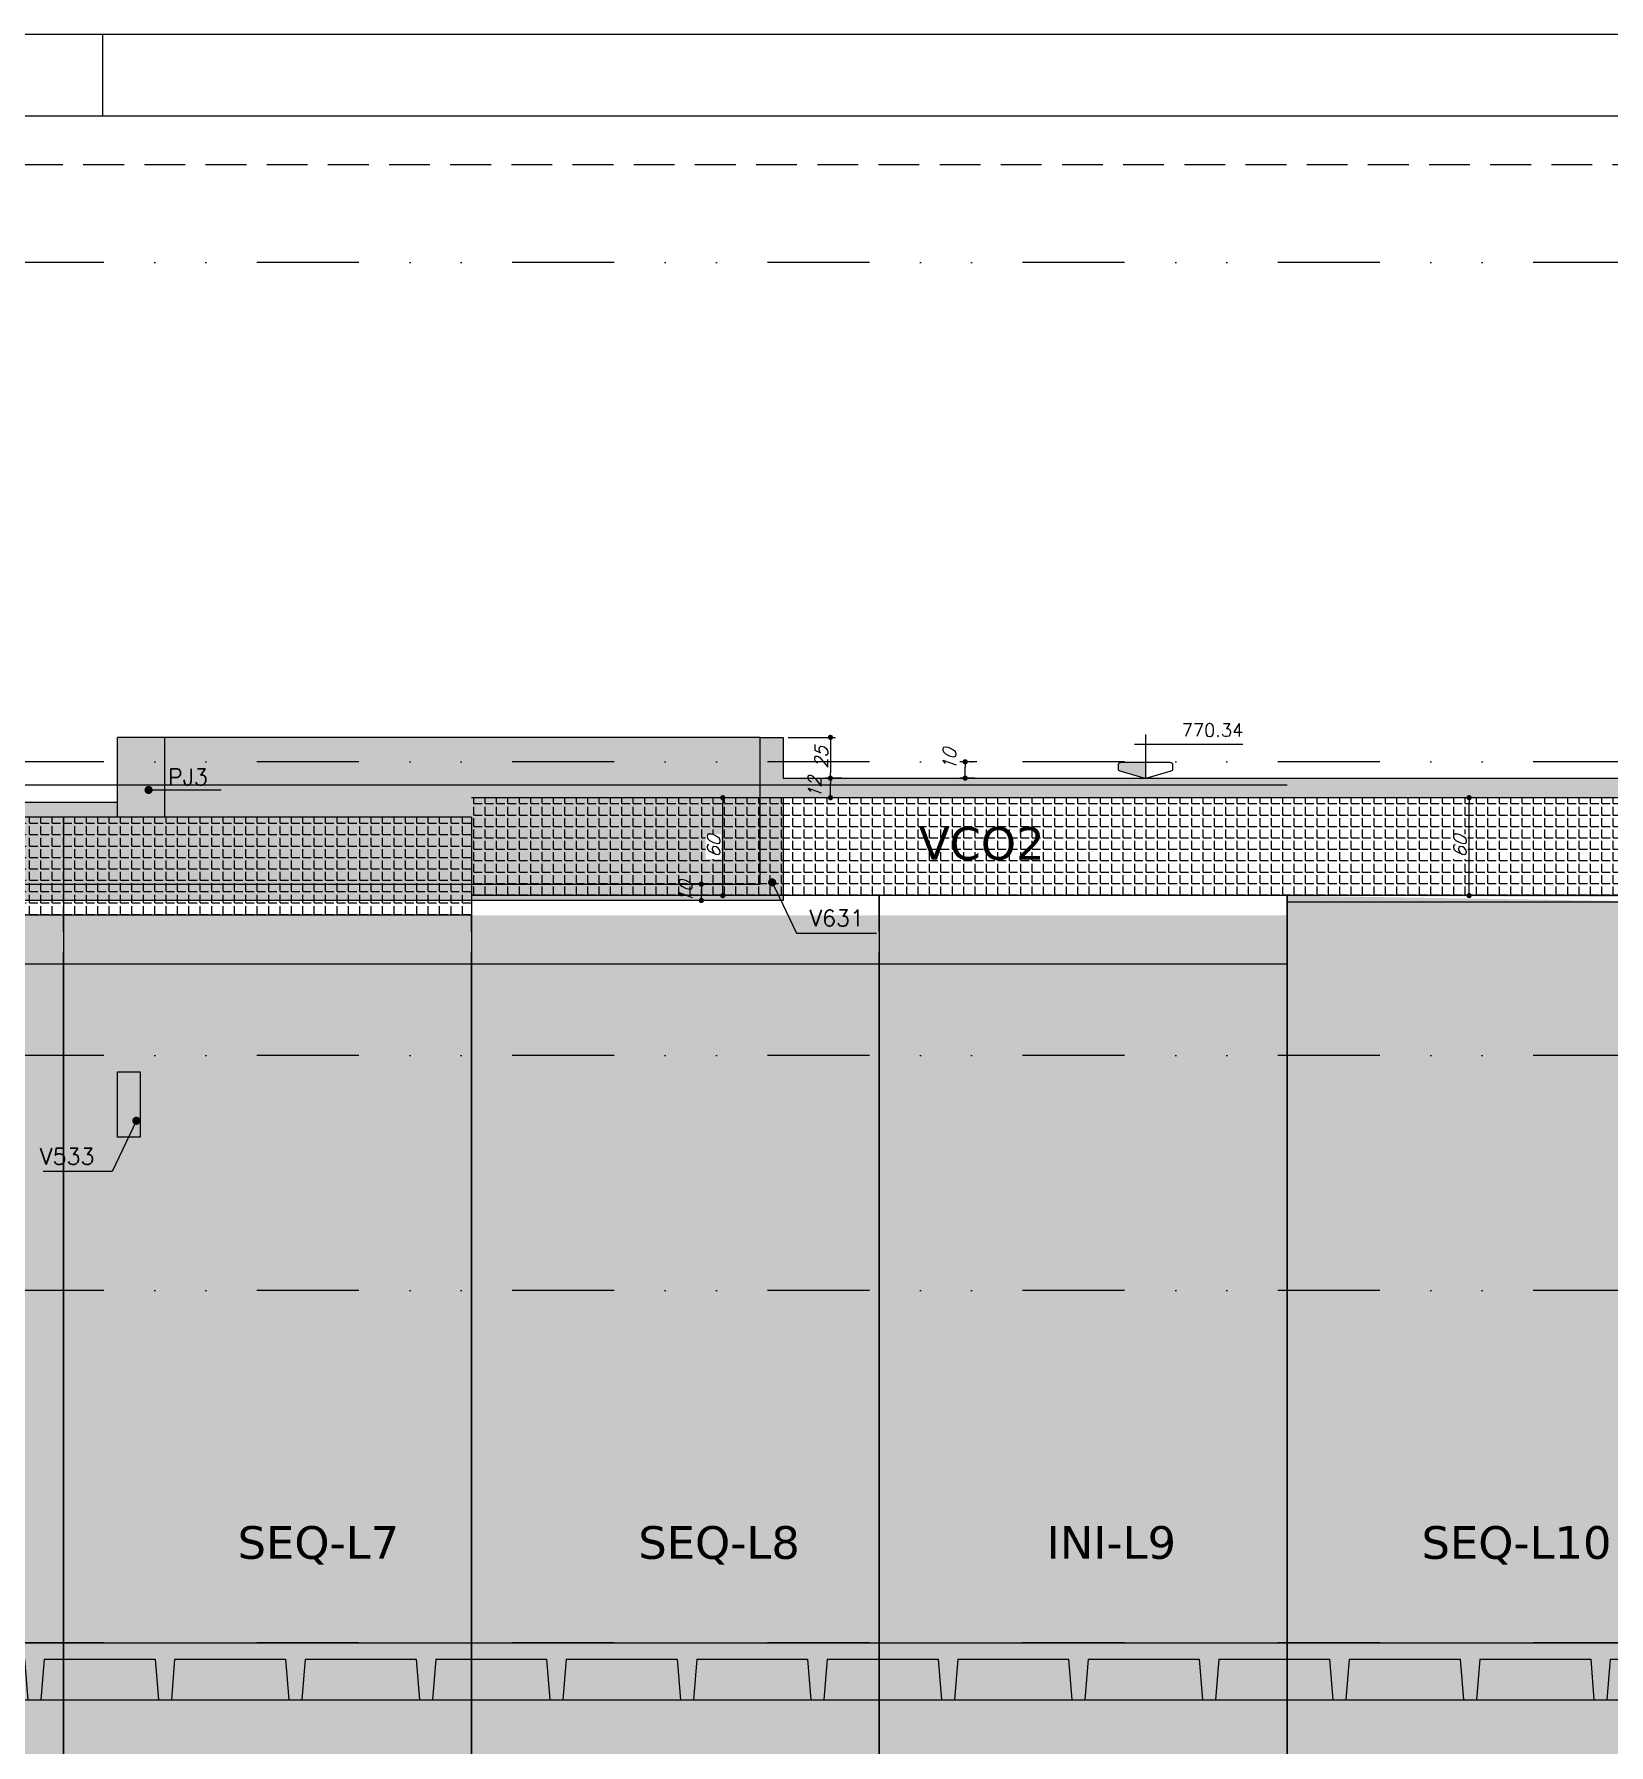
# Model space of a CAD drawing. Header units: millimetres. Extents: x 0 to 8720, y 0 to 4500.
# Drawn here: x 2203 to 3168, y 3451 to 4500 of the extents above; entities that cross this region are included whole.
import ezdxf
from ezdxf import colors
from ezdxf.entities.mleader import LeaderData, LeaderLine
from ezdxf.enums import TextEntityAlignment as Align
from ezdxf.math import Vec2, Vec3

# ---------------------------------------------------------------- set-up
doc = ezdxf.new("R2010")
doc.units = ezdxf.units.MM
doc.header["$LTSCALE"] = 50
doc.linetypes.add('DASHED', pattern=[0.75, 0.5, -0.25])
doc.linetypes.add('DIVIDE2', pattern=[0.625, 0.25, -0.125, 0, -0.125, 0, -0.125])
doc.layers.add('A-WALL-IDEN', color=4, linetype='Continuous', lineweight=9)
for name, color, linetype in [('F-AUX', 2, 'Continuous'), ('F-AUX-RED', 1, 'Continuous'), ('F-CORTE', 4, 'Continuous'), ('F-COTAS', 106, 'Continuous'), ('F-CPC', 1, 'DASHED'), ('F-EIXOS-DET', 1, 'Continuous'), ('F-FUNDAÇÃO-VISTA', 253, 'Continuous'), ('F-MARGEM', 1, 'Continuous'), ('F-MURETA OBRA', 4, 'Continuous'), ('F-NÍVEL-VISTA', 2, 'Continuous'), ('F-PERFIL VISTA', 252, 'Continuous'), ('F-SOLIDO-CORTE', 71, 'Continuous'), ('F-TEXTO', 6, 'Continuous'), ('F-TEXTO-YELLOW', 2, 'Continuous'), ('F-VISTA', 2, 'Continuous'), ('F-VISTA SÓLIDO', 254, 'Continuous'), ('F-VISTA SÓLIDO 3', 252, 'Continuous')]:
    doc.layers.add(name, color=color, linetype=linetype)
doc.styles.add('CP-TEXT-INCL', font='simplex.shx', dxfattribs={"oblique": 20})
doc.styles.add('MCP', font='simplex.shx')
doc.styles.get("Standard").update_dxf_attribs({"font": 'txt.shx'})
doc.styles.add('Verdana_3', font='verdana.ttf', dxfattribs={"height": 20})
doc.dimstyles.new('CP-COTAS-50', dxfattribs={"dimscale": 0.64, "dimtxt": 12.5, "dimasz": 5, "dimexe": 5, "dimexo": 5, "dimgap": 2.5, "dimtad": 1, "dimdec": 1, "dimdsep": 46, "dimtxsty": 'CP-TEXT-INCL', "dimblk1": 'DOT', "dimblk2": 'DOT', "dimsah": 1, "dimcen": 9, "dimclrd": 256, "dimclre": 256, "dimclrt": 256, "dimadec": 0, "dimazin": 0, "dimtfac": 1, "dimtdec": 1, "dimtmove": 2, "dimatfit": 3, "dimldrblk": 'DOT', "dimfxl": 5, "dimtolj": 1, "dimarcsym": 0})
pattern_1 = [(0, (0, 12), (0, 6.985), [5.08, -1.905]), (90, (0, 12), (-6.985, 4e-16), [5.08, -1.905])]
pattern_2 = [(0, (0, 0), (0, 6.985), [5.08, -1.905]), (90, (0, 0), (-6.985, 4e-16), [5.08, -1.905])]

# ---------------------------------------------------------------- blocks, each defined once
blk = doc.blocks.new('A$Cba39174f')
at = {"layer": 'F-CORTE'}
for points in [[(11039.1, -4045.2), (11119.1, -4045.2)], [(11039.1, -4055.2), (11041.1, -4080.2), (11049.1, -4080.2)], [(11051.1, -4055.2), (11049.1, -4080.2), (11049.1, -4080.2)], [(11051.1, -4055.2), (11119.1, -4055.2)]]:
    blk.add_lwpolyline(points, dxfattribs=at)
blk = doc.blocks.new('_DOT')
at = {"color": 0, "linetype": 'ByBlock'}
blk.add_line((-0.5, 0), (-1, 0), dxfattribs=at)
at = {"color": 0, "linetype": 'ByBlock', "const_width": 0.5}
blk.add_lwpolyline([(-0.25, 0, 1), (0.25, 0, 1)], format="xyb", close=True, dxfattribs=at)
blk = doc.blocks.new('A0-3L_900')
at = {"layer": 'F-MARGEM', "color": 2}
blk.add_line((44.9, 90), (44.9, 89), dxfattribs=at)
blk.add_lwpolyline([(0, 0), (0, 90), (174.4, 90), (174.4, 0)], close=True, dxfattribs=at)
at = {"layer": 'F-MARGEM', "color": 7}
blk.add_lwpolyline([(2.5, 89), (173.4, 89), (173.4, 1), (2.5, 1)], close=True, dxfattribs=at)
blk = doc.blocks.new('*D48')
at = {"layer": 'F-COTAS', "lineweight": -2, "transparency": 16777216}
for p, q in [((2665.5, 4069), (2694.5, 4069)), ((2691.3, 4065.8), (2691.3, 4047.2)), ((2676.2, 4044), (2694.5, 4044))]:
    blk.add_line(p, q, dxfattribs=at)
at = {"layer": 'F-COTAS', "lineweight": -2, "transparency": 16777216, "xscale": 3.2, "yscale": 3.2, "zscale": 3.2}
for p, rotation in [((2691.3, 4069), 90), ((2691.3, 4044), 270)]:
    blk.add_blockref('_DOT', p, dxfattribs=dict(at, rotation=rotation))
at = {"layer": 'F-COTAS', "transparency": 16777216, "insert": (2685.7, 4056.5), "char_height": 8, "attachment_point": 5, "rotation": 90, "style": 'CP-TEXT-INCL'}
blk.add_mtext('\\A1;25', dxfattribs=at)
blk = doc.blocks.new('*D49')
at = {"layer": 'F-COTAS', "lineweight": -2, "transparency": 16777216}
for p, q in [((2781, 4054), (2770.7, 4054)), ((2773.9, 4047.2), (2773.9, 4050.8)), ((2779.6, 4044), (2770.7, 4044))]:
    blk.add_line(p, q, dxfattribs=at)
at = {"layer": 'F-COTAS', "lineweight": -2, "transparency": 16777216, "xscale": 3.2, "yscale": 3.2, "zscale": 3.2}
for p, rotation in [((2773.9, 4054), 90), ((2773.9, 4044), 270)]:
    blk.add_blockref('_DOT', p, dxfattribs=dict(at, rotation=rotation))
at = {"layer": 'F-COTAS', "transparency": 16777216, "insert": (2764.3, 4055.2), "char_height": 8, "attachment_point": 5, "rotation": 90, "style": 'CP-TEXT-INCL'}
blk.add_mtext('\\A1;10', dxfattribs=at)
blk = doc.blocks.new('*D50')
at = {"layer": 'F-COTAS', "lineweight": -2, "transparency": 16777216}
for p, q in [((2698.4, 4044), (2688.1, 4044)), ((2691.3, 4035.2), (2691.3, 4040.8)), ((2698.4, 4032), (2688.1, 4032))]:
    blk.add_line(p, q, dxfattribs=at)
at = {"layer": 'F-COTAS', "lineweight": -2, "transparency": 16777216, "xscale": 3.2, "yscale": 3.2, "zscale": 3.2}
for p, rotation in [((2691.3, 4044), 90), ((2691.3, 4032), 270)]:
    blk.add_blockref('_DOT', p, dxfattribs=dict(at, rotation=rotation))
at = {"layer": 'F-COTAS', "transparency": 16777216, "insert": (2681.7, 4038), "char_height": 8, "attachment_point": 5, "rotation": 90, "style": 'CP-TEXT-INCL'}
blk.add_mtext('\\A1;12', dxfattribs=at)
blk = doc.blocks.new('Nível - Vista')
at = {"layer": 'F-NÍVEL-VISTA'}
blk.add_hatch(color=71, dxfattribs=at).paths.add_polyline_path([(0, 0.238), (-0.38, 0.238, 0.414214), (-0.42, 0.198), (-0.42, 0.148, 0.331206), (-0.391, 0.11), (-0.011, 0.002, 0.072993), (0, 0)])
at = {"layer": 'F-NÍVEL-VISTA', "color": 2}
for p, q in [((0, 0.67), (0, 0)), ((-0.168, 0.521), (1.493, 0.521))]:
    blk.add_line(p, q, dxfattribs=at)
blk.add_lwpolyline([(-0.011, 0.002, 0.146769), (0.011, 0.002), (0.391, 0.11, 0.331206), (0.42, 0.148), (0.42, 0.198, 0.414214), (0.38, 0.238), (-0.38, 0.238, 0.414214), (-0.42, 0.198), (-0.42, 0.148, 0.331206), (-0.391, 0.11), (-0.011, 0.002, 0.146769), (0.011, 0.002)], format="xyb", dxfattribs=at)
at = {"layer": 'F-TEXTO', "color": 3, "style": 'MCP'}
for tag, p in [('NÍVEL', (1.026, 0.636)), ('NÍVEL_DETALHE', (1.02, 0.186))]:
    blk.add_attdef(tag, text='', height=0.2, dxfattribs=at).set_placement(p, align=Align.CENTER)
blk = doc.blocks.new('*D55')
at = {"layer": 'F-COTAS', "lineweight": -2, "transparency": 16777216}
for p, q in [((2620.6, 3979), (2609, 3979)), ((2612.2, 3972.2), (2612.2, 3975.8)), ((2620.6, 3969), (2609, 3969))]:
    blk.add_line(p, q, dxfattribs=at)
at = {"layer": 'F-COTAS', "lineweight": -2, "transparency": 16777216, "xscale": 3.2, "yscale": 3.2, "zscale": 3.2}
for p, rotation in [((2612.2, 3979), 90), ((2612.2, 3969), 270)]:
    blk.add_blockref('_DOT', p, dxfattribs=dict(at, rotation=rotation))
at = {"layer": 'F-COTAS', "transparency": 16777216, "insert": (2602.6, 3974), "char_height": 8, "attachment_point": 5, "rotation": 90, "style": 'CP-TEXT-INCL'}
blk.add_mtext('\\A1;10', dxfattribs=at)
blk = doc.blocks.new('*D263')
at = {"layer": 'F-MURETA OBRA', "lineweight": -2, "transparency": 16777216}
blk.add_line((2625.3, 3975.2), (2625.3, 4028.8), dxfattribs=at)
at = {"layer": 'F-MURETA OBRA', "lineweight": -2, "transparency": 16777216, "xscale": 3.2, "yscale": 3.2, "zscale": 3.2}
for p, rotation in [((2625.3, 4032), 90), ((2625.3, 3972), 270)]:
    blk.add_blockref('_DOT', p, dxfattribs=dict(at, rotation=rotation))
at = {"layer": 'F-MURETA OBRA', "transparency": 16777216, "insert": (2619.7, 4002), "char_height": 8, "attachment_point": 5, "rotation": 90, "style": 'CP-TEXT-INCL', "bg_fill": 3, "box_fill_scale": 1.1, "bg_fill_color": 256, "bg_fill_true_color": 13158600, "bg_fill_transparency": 0}
blk.add_mtext('\\A1;60', dxfattribs=at)
blk = doc.blocks.new('*D271')
at = {"layer": 'F-MURETA OBRA', "lineweight": -2, "transparency": 16777216}
blk.add_line((3082.8, 3975.2), (3082.8, 4028.8), dxfattribs=at)
at = {"layer": 'F-MURETA OBRA', "lineweight": -2, "transparency": 16777216, "xscale": 3.2, "yscale": 3.2, "zscale": 3.2}
for p, rotation in [((3082.8, 4032), 90), ((3082.8, 3972), 270)]:
    blk.add_blockref('_DOT', p, dxfattribs=dict(at, rotation=rotation))
at = {"layer": 'F-MURETA OBRA', "transparency": 16777216, "insert": (3077.2, 4002), "char_height": 8, "attachment_point": 5, "rotation": 90, "style": 'CP-TEXT-INCL', "bg_fill": 3, "box_fill_scale": 1.1, "bg_fill_color": 256, "bg_fill_true_color": 13158600, "bg_fill_transparency": 0}
blk.add_mtext('\\A1;60', dxfattribs=at)

msp = doc.modelspace()

# ---------------------------------------------------------------- hatches: boundary and pattern name
at = {"layer": 'F-MURETA OBRA'}
h = msp.add_hatch(dxfattribs=at)
h.set_pattern_fill('ANGLE', color=1, style=0)
h.set_pattern_definition(pattern_1)
h.paths.add_polyline_path([(2721.28, 3971.99), (2721.28, 4031.99), (2471.28, 4031.99), (2471.28, 3971.99)])
h = msp.add_hatch(dxfattribs=at)
h.set_pattern_fill('ANGLE', color=1, style=0)
h.set_pattern_definition(pattern_1)
h.paths.add_polyline_path([(2721.28, 3971.99), (2971.28, 3971.99), (2971.28, 4031.99), (2721.28, 4031.99)])
h = msp.add_hatch(dxfattribs=at)
h.set_pattern_fill('ANGLE', color=1, style=0)
h.set_pattern_definition(pattern_1)
h.paths.add_polyline_path([(2971.28, 3971.99), (3221.28, 3971.99), (3221.28, 4031.99), (2971.28, 4031.99)])
h = msp.add_hatch(dxfattribs=at)
h.set_pattern_fill('ANGLE', color=1, style=0)
h.set_pattern_definition(pattern_2)
h.paths.add_polyline_path([(1971.28, 3959.99), (1971.28, 4019.99), (2221.28, 4019.99), (2221.28, 3959.99)])
h = msp.add_hatch(dxfattribs=at)
h.set_pattern_fill('ANGLE', color=1, style=0)
h.set_pattern_definition(pattern_2)
h.paths.add_polyline_path([(2471.28, 3959.99), (2471.28, 4019.99), (2221.28, 4019.99), (2221.28, 3959.99)])
at = {"layer": 'F-PERFIL VISTA', "ltscale": 2}
h = msp.add_hatch(dxfattribs=at)
h.set_pattern_fill('AR-CONC', color=256, scale=0.8)
h.paths.add_polyline_path([(1971.28, 3949.99), (1971.28, 3903.68), (1971.28, 3839.99)])
h.paths.add_polyline_path([(1971.28, 3673.99), (1721.28, 3673.99), (1721.28, 2374.99), (1971.28, 2374.99)])
h.paths.add_polyline_path([(2221.28, 3929.99), (1971.28, 3929.99), (1971.28, 3839.99), (1971.28, 2374.99), (2221.28, 2374.99)])
h.paths.add_polyline_path([(2971.28, 3959.99), (1971.28, 3959.99), (1971.28, 3929.99), (2221.28, 3929.99), (2971.28, 3929.99)])
h.paths.add_polyline_path([(2471.28, 3929.99), (2221.28, 3929.99), (2221.28, 2374.99), (2471.28, 2374.99)])
h.paths.add_polyline_path([(2721.28, 3929.99), (2471.28, 3929.99), (2471.28, 2374.99), (2721.28, 2374.99)])
h.paths.add_polyline_path([(2971.28, 3929.99), (2721.28, 3929.99), (2721.28, 2374.99), (2971.28, 2374.99)])
h.paths.add_polyline_path([(3971.28, 3981.99), (3221.28, 3981.99), (3221.28, 3971.99), (2971.28, 3971.99), (3971.28, 3967.99)])
h.paths.add_polyline_path([(3221.28, 3967.99), (2971.28, 3971.99), (2971.28, 3929.99), (2971.28, 2374.99), (3221.28, 2374.99)])
h.paths.add_polyline_path([(3471.28, 3967.99), (3221.28, 3967.99), (3221.28, 2374.99), (3471.28, 2374.99)])
h.paths.add_polyline_path([(3721.28, 3967.99), (3471.28, 3967.99), (3471.28, 2374.99), (3721.28, 2374.99)])
h.paths.add_polyline_path([(3971.28, 3967.99), (3721.28, 3967.99), (3721.28, 2374.99), (3971.28, 2374.99)])
h.paths.add_polyline_path([(5202.28, 3238.99), (4952.28, 3238.99), (4952.28, 2374.99), (5202.28, 2374.99)])
h.paths.add_polyline_path([(5452.28, 4131.99), (5202.28, 4131.99), (5202.28, 2374.99), (5452.28, 2374.99)])
h.paths.add_polyline_path([(5720.28, 4131.99), (5452.28, 4131.99), (5452.28, 2374.99), (5720.28, 2374.99)])
h.paths.add_polyline_path([(5970.28, 3733.99), (5720.28, 3733.99), (5720.28, 2374.99), (5970.28, 2374.99)])
h.paths.add_polyline_path([(6481.28, 3733.99), (6220.28, 3733.99), (6220.28, 2374.99), (6481.28, 2374.99)])
h.paths.add_polyline_path([(6220.28, 4131.99), (5970.28, 4131.99), (5970.28, 3733.99), (6220.28, 3733.99)])
h.paths.add_polyline_path([(6220.28, 3733.99), (5970.28, 3733.99), (5970.28, 2374.99), (6220.28, 2374.99)])
h.paths.add_polyline_path([(6731.28, 4278), (6481.28, 4278), (6481.28, 3733.99), (6731.28, 3733.99)])
at = {"layer": 'F-SOLIDO-CORTE'}
h = msp.add_hatch(color=256, dxfattribs=at)
h.dxf.hatch_style = 1
h.paths.add_polyline_path([(3249.28, 4041.99), (3510.39, 4041.99), (3514.72, 4041.99), (3537.75, 4041.99), (3598.05, 4041.99), (3633.29, 4041.99), (3886.69, 4041.99), (3911.93, 4041.99), (3946.88, 4041.99), (4324.35, 4041.99), (4358.69, 4041.99), (4370.49, 4041.99), (4382.28, 4041.99), (4382.28, 3993.99), (4401.28, 3993.99), (4401.28, 4001.57), (4401.28, 4041.99), (4407.84, 4041.99), (4418.88, 4041.99), (4968.05, 4041.99), (5041.6, 4041.99), (5062.28, 4041.99), (5062.28, 3993.99), (5081.28, 3993.99), (5081.28, 4004.36), (5081.28, 4041.99), (5112.97, 4041.99), (5204.58, 4041.99), (5806.65, 4041.99), (5815.28, 4041.99), (5815.28, 3990), (5875.28, 3990), (5875.28, 4160.06), (5875.28, 4338), (5881.08, 4338), (5883.89, 4338), (5946.79, 4338), (6317.68, 4338), (6326.28, 4338), (6326.28, 4311.75), (6326.28, 4053.99), (6326.28, 3989.99), (6386.28, 3989.99), (6386.28, 4039.99), (7020.78, 4039.99), (7020.78, 3898.99), (7045.78, 3898.99), (7045.78, 4133.99), (7020.78, 4133.99), (7020.78, 4053.99), (6386.28, 4053.99), (6386.28, 4062.25), (6386.28, 4338), (6474.77, 4338), (6483.38, 4338), (7008.37, 4338), (7026.78, 4338), (7026.78, 4300), (7045.78, 4300), (7045.78, 4310.36), (7045.78, 4360), (7042.5, 4360), (7026.78, 4360), (7026.78, 4350), (7008.37, 4350), (6483.38, 4350), (6474.77, 4350), (6386.28, 4350), (6383.35, 4350), (6379.03, 4350), (6326.28, 4350), (6317.68, 4350), (5946.79, 4350), (5883.89, 4350), (5881.08, 4350), (5875.28, 4350), (5847.3, 4350), (5815.28, 4350), (5815.28, 4183.94), (5815.28, 4053.99), (5806.53, 4053.99), (5204.58, 4053.99), (5111.07, 4053.99), (5081.28, 4053.99), (5078, 4053.99), (5062.28, 4053.99), (5040.41, 4053.99), (4968.05, 4053.99), (4418.88, 4053.99), (4407.84, 4053.99), (4398.89, 4053.99), (4382.28, 4053.99), (4370.49, 4053.99), (4358.69, 4053.99), (4324.35, 4053.99), (3946.88, 4053.99), (3911.93, 4053.99), (3886.69, 4053.99), (3633.05, 4053.99), (3598.05, 4053.99), (3537.75, 4053.99), (3514.72, 4053.99), (3510.39, 4053.99), (3249.28, 4053.99), (3244.84, 4053.99), (3224.28, 4053.99), (3224.28, 4043.99), (3097.22, 4043.99), (3069.52, 4043.99), (3036.62, 4043.99), (2755.86, 4043.99), (2683.75, 4043.99), (2662.28, 4043.99), (2662.28, 4068.99), (2648.28, 4068.99), (2648.28, 4051.23), (2648.28, 3978.99), (2349.42, 3978.99), (2281.47, 3978.99), (2278.56, 3978.99), (2274.15, 3978.99), (2254.28, 3978.99), (2177.33, 3978.99), (2171.33, 3978.99), (1946.52, 3978.99), (1860.78, 3978.99), (1848.35, 3978.99), (1831.78, 3978.99), (1494.71, 3978.99), (1433.05, 3978.99), (1241.78, 3978.99), (1241.78, 3992.8), (1241.78, 4028.99), (1236.23, 4028.99), (1227.78, 4028.99), (1227.78, 4005.19), (1227.78, 3968.99), (1236.23, 3968.99), (1241.78, 3968.99), (1433.05, 3968.99), (1494.71, 3968.99), (1831.78, 3968.99), (1848.35, 3968.99), (1860.78, 3968.99), (1946.52, 3968.99), (2171.33, 3968.99), (2177.33, 3968.99), (2254.28, 3968.99), (2274.15, 3968.99), (2278.56, 3968.99), (2281.47, 3968.99), (2349.42, 3968.99), (2648.28, 3968.99), (2662.28, 3968.99), (2662.28, 3986.75), (2662.28, 4031.99), (2683.75, 4031.99), (2755.86, 4031.99), (3036.62, 4031.99), (3069.52, 4031.99), (3097.22, 4031.99), (3224.28, 4031.99), (3224.28, 3993.99), (3249.28, 3993.99), (3249.28, 4004.65)])
h = msp.add_hatch(color=256, dxfattribs=at)
h.dxf.hatch_style = 1
h.paths.add_polyline_path([(2268.28, 3824), (2254.28, 3824), (2254.28, 3851.6), (2254.28, 3864), (2263.95, 3864), (2268.28, 3864), (2268.28, 3836.39)])
h = msp.add_hatch(color=256, dxfattribs=at)
h.dxf.hatch_style = 1
h.paths.add_polyline_path([(5102.28, 3526.39), (5102.28, 3695), (5121.19, 3695), (5140.4, 3695), (5172.9, 3695), (5172.9, 3720), (5172.9, 3730), (5143.83, 3730), (5129.62, 3730), (5102.28, 3730), (5102.28, 3790), (5095.38, 3790), (5052.28, 3790), (5052.28, 3753.6), (5052.28, 3514), (5038.51, 3514), (4968.05, 3514), (4418.88, 3514), (4412.33, 3514), (4401.28, 3514), (4401.28, 3540), (4382.28, 3540), (4382.28, 3533.69), (4382.28, 3514), (4370.49, 3514), (4358.69, 3514), (4324.35, 3514), (3946.88, 3514), (3911.93, 3514), (3886.69, 3514), (3863.08, 3514), (3609.35, 3514), (3604.22, 3514), (3557.28, 3514), (3477.28, 3514), (3397.28, 3514), (3317.28, 3514), (3237.28, 3514), (3157.28, 3514), (3077.28, 3514), (2997.28, 3514), (2917.28, 3514), (2837.28, 3514), (2757.28, 3514), (2677.28, 3514), (2597.28, 3514), (2517.28, 3514), (2437.28, 3514), (2357.28, 3514), (2277.28, 3514), (2197.28, 3514), (2117.28, 3514), (2037.28, 3514), (1957.28, 3514), (1877.28, 3514), (1797.28, 3514), (1717.28, 3514), (1637.28, 3514), (1557.28, 3514), (1477.28, 3514), (1397.28, 3514), (1317.28, 3514), (1237.28, 3514), (1157.28, 3514), (1077.28, 3514), (997.28, 3514), (917.28, 3514), (837.28, 3514), (757.28, 3514), (677.28, 3514), (597.28, 3514), (517.28, 3514), (476.78, 3514), (476.78, 3479), (515.78, 3479), (515.78, 3504), (517.28, 3504), (519.28, 3479), (527.28, 3479), (529.28, 3504), (597.28, 3504), (599.28, 3479), (607.28, 3479), (609.28, 3504), (677.28, 3504), (679.28, 3479), (687.28, 3479), (689.28, 3504), (757.28, 3504), (759.28, 3479), (767.28, 3479), (769.28, 3504), (837.28, 3504), (839.28, 3479), (847.28, 3479), (849.28, 3504), (917.28, 3504), (919.28, 3479), (927.28, 3479), (929.28, 3504), (997.28, 3504), (999.28, 3479), (1007.28, 3479), (1009.28, 3504), (1077.28, 3504), (1079.28, 3479), (1087.28, 3479), (1089.28, 3504), (1157.28, 3504), (1159.28, 3479), (1167.28, 3479), (1169.28, 3504), (1237.28, 3504), (1239.28, 3479), (1247.28, 3479), (1249.28, 3504), (1317.28, 3504), (1319.28, 3479), (1327.28, 3479), (1329.28, 3504), (1397.28, 3504), (1399.28, 3479), (1407.28, 3479), (1409.28, 3504), (1477.28, 3504), (1479.28, 3479), (1487.28, 3479), (1489.28, 3504), (1557.28, 3504), (1559.28, 3479), (1567.28, 3479), (1569.28, 3504), (1637.28, 3504), (1639.28, 3479), (1647.28, 3479), (1649.28, 3504), (1717.28, 3504), (1719.28, 3479), (1727.28, 3479), (1729.28, 3504), (1797.28, 3504), (1799.28, 3479), (1807.28, 3479), (1809.28, 3504), (1877.28, 3504), (1879.28, 3479), (1887.28, 3479), (1889.28, 3504), (1957.28, 3504), (1959.28, 3479), (1967.28, 3479), (1969.28, 3504), (2037.28, 3504), (2039.28, 3479), (2047.28, 3479), (2049.28, 3504), (2117.28, 3504), (2119.28, 3479), (2127.28, 3479), (2129.28, 3504), (2197.28, 3504), (2199.28, 3479), (2207.28, 3479), (2209.28, 3504), (2277.28, 3504), (2279.28, 3479), (2287.28, 3479), (2289.28, 3504), (2357.28, 3504), (2359.28, 3479), (2367.28, 3479), (2369.28, 3504), (2437.28, 3504), (2439.28, 3479), (2447.28, 3479), (2449.28, 3504), (2517.28, 3504), (2519.28, 3479), (2527.28, 3479), (2529.28, 3504), (2597.28, 3504), (2599.28, 3479), (2607.28, 3479), (2609.28, 3504), (2677.28, 3504), (2679.28, 3479), (2687.28, 3479), (2689.28, 3504), (2757.28, 3504), (2759.28, 3479), (2767.28, 3479), (2769.28, 3504), (2837.28, 3504), (2839.28, 3479), (2847.28, 3479), (2849.28, 3504), (2917.28, 3504), (2919.28, 3479), (2927.28, 3479), (2929.28, 3504), (2997.28, 3504), (2999.28, 3479), (3007.28, 3479), (3009.28, 3504), (3077.28, 3504), (3079.28, 3479), (3087.28, 3479), (3089.28, 3504), (3157.28, 3504), (3159.28, 3479), (3167.28, 3479), (3169.28, 3504), (3237.28, 3504), (3239.28, 3479), (3247.28, 3479), (3249.28, 3504), (3317.28, 3504), (3319.28, 3479), (3327.28, 3479), (3329.28, 3504), (3397.28, 3504), (3399.28, 3479), (3407.28, 3479), (3409.28, 3504), (3477.28, 3504), (3479.28, 3479), (3487.28, 3479), (3489.28, 3504), (3557.28, 3504), (3559.28, 3479), (3567.28, 3479), (3567.28, 3454), (3586.28, 3454), (3586.28, 3461.5), (3586.28, 3502), (3604.22, 3502), (3609.35, 3502), (3863.08, 3502), (3886.69, 3502), (3911.93, 3502), (3946.88, 3502), (4324.35, 3502), (4358.69, 3502), (4370.49, 3502), (4382.28, 3502), (4382.28, 3490), (4401.28, 3490), (4412.33, 3490), (4418.88, 3490), (4968.05, 3490), (5038.51, 3490), (5052.28, 3490), (5102.28, 3490)])
at = {"layer": 'F-VISTA SÓLIDO'}
h = msp.add_hatch(color=256, dxfattribs=at)
h.dxf.hatch_style = 1
h.paths.add_polyline_path([(2283.28, 4068.99), (2254.28, 4068.99), (2254.28, 3978.99), (2254.28, 3978.99), (2274.15, 3978.99), (2278.56, 3978.99), (2281.47, 3978.99), (2283.28, 3978.99)])
h = msp.add_hatch(color=256, dxfattribs=at)
h.dxf.hatch_style = 1
h.paths.add_polyline_path([(2648.28, 4051.23), (2648.28, 4068.99), (2283.28, 4068.99), (2283.28, 3978.99), (2349.42, 3978.99), (2648.28, 3978.99)])
h = msp.add_hatch(color=256, dxfattribs=at)
h.dxf.hatch_style = 1
h.paths.add_polyline_path([(2254.28, 4028.99), (1860.78, 4028.99), (1860.78, 3978.99), (1860.78, 3978.99), (1946.52, 3978.99), (2171.33, 3978.99), (2177.33, 3978.99), (2254.28, 3978.99)])
at = {"layer": 'F-VISTA SÓLIDO 3'}
h = msp.add_hatch(color=256, dxfattribs=at)
h.dxf.hatch_style = 1
h.paths.add_polyline_path([(2277.28, 3504), (2209.28, 3504), (2207.28, 3479), (2279.28, 3479)])
h = msp.add_hatch(color=256, dxfattribs=at)
h.dxf.hatch_style = 1
h.paths.add_polyline_path([(2357.28, 3504), (2289.28, 3504), (2287.28, 3479), (2359.28, 3479)])
h = msp.add_hatch(color=256, dxfattribs=at)
h.dxf.hatch_style = 1
h.paths.add_polyline_path([(2437.28, 3504), (2369.28, 3504), (2367.28, 3479), (2439.28, 3479)])
h = msp.add_hatch(color=256, dxfattribs=at)
h.dxf.hatch_style = 1
h.paths.add_polyline_path([(2517.28, 3504), (2449.28, 3504), (2447.28, 3479), (2519.28, 3479)])
h = msp.add_hatch(color=256, dxfattribs=at)
h.dxf.hatch_style = 1
h.paths.add_polyline_path([(2597.28, 3504), (2529.28, 3504), (2527.28, 3479), (2599.28, 3479)])
h = msp.add_hatch(color=256, dxfattribs=at)
h.dxf.hatch_style = 1
h.paths.add_polyline_path([(2677.28, 3504), (2609.28, 3504), (2607.28, 3479), (2679.28, 3479)])
h = msp.add_hatch(color=256, dxfattribs=at)
h.dxf.hatch_style = 1
h.paths.add_polyline_path([(2757.28, 3504), (2689.28, 3504), (2687.28, 3479), (2759.28, 3479)])
h = msp.add_hatch(color=256, dxfattribs=at)
h.dxf.hatch_style = 1
h.paths.add_polyline_path([(2837.28, 3504), (2769.28, 3504), (2767.28, 3479), (2839.28, 3479)])
h = msp.add_hatch(color=256, dxfattribs=at)
h.dxf.hatch_style = 1
h.paths.add_polyline_path([(2917.28, 3504), (2849.28, 3504), (2847.28, 3479), (2919.28, 3479)])
h = msp.add_hatch(color=256, dxfattribs=at)
h.dxf.hatch_style = 1
h.paths.add_polyline_path([(2997.28, 3504), (2929.28, 3504), (2927.28, 3479), (2999.28, 3479)])
h = msp.add_hatch(color=256, dxfattribs=at)
h.dxf.hatch_style = 1
h.paths.add_polyline_path([(3077.28, 3504), (3009.28, 3504), (3007.28, 3479), (3079.28, 3479)])
h = msp.add_hatch(color=256, dxfattribs=at)
h.dxf.hatch_style = 1
h.paths.add_polyline_path([(3157.28, 3504), (3089.28, 3504), (3087.28, 3479), (3159.28, 3479)])
h = msp.add_hatch(color=256, dxfattribs=at)
h.dxf.hatch_style = 1
h.paths.add_polyline_path([(3237.28, 3504), (3169.28, 3504), (3167.28, 3479), (3239.28, 3479)])

# ---------------------------------------------------------------- linework, layer by layer
at = {"layer": 'F-AUX', "color": 1, "linetype": 'DASHED'}
msp.add_lwpolyline([(7095.78, 2374.99), (7095.78, 4420), (365, 4420), (365, 2374.99)], close=True, dxfattribs=at)
at = {"layer": 'F-CORTE'}
for points in [[(2177.33, 3978.99), (2254.28, 3978.99), (2274.15, 3978.99), (2278.56, 3978.99), (2281.47, 3978.99), (2349.42, 3978.99), (2648.28, 3978.99), (2648.28, 4051.23), (2648.28, 4068.99), (2659.8, 4068.99), (2662.28, 4068.99), (2662.28, 4043.99), (2683.75, 4043.99), (2755.86, 4043.99), (3036.62, 4043.99), (3069.52, 4043.99), (3097.22, 4043.99), (3224.28, 4043.99)], [(3224.28, 4031.99), (3097.22, 4031.99), (3069.52, 4031.99), (3036.62, 4031.99), (2755.86, 4031.99), (2683.75, 4031.99), (2662.28, 4031.99), (2662.28, 3986.75), (2662.28, 3968.99), (2648.28, 3968.99), (2349.42, 3968.99), (2281.47, 3968.99), (2278.56, 3968.99), (2274.15, 3968.99), (2254.28, 3968.99), (2177.33, 3968.99), (2171.33, 3968.99), (1946.52, 3968.99), (1860.78, 3968.99), (1848.35, 3968.99), (1831.78, 3968.99), (1494.71, 3968.99), (1433.05, 3968.99), (1241.78, 3968.99)]]:
    msp.add_lwpolyline(points, dxfattribs=at)
msp.add_lwpolyline([(2268.28, 3824), (2254.28, 3824), (2254.28, 3851.6), (2254.28, 3864), (2263.95, 3864), (2268.28, 3864), (2268.28, 3836.39)], close=True, dxfattribs=at)
at = {"layer": 'F-CPC'}
for p, q in [((2721.28, 2374.99), (2721.28, 3971.99)), ((2971.28, 2374.99), (2971.28, 3971.99)), ((2221.28, 2374.99), (2221.28, 3959.99)), ((2471.28, 2374.99), (2471.28, 3959.99))]:
    msp.add_line(p, q, dxfattribs=at)
at = {"layer": 'F-EIXOS-DET', "color": 1, "linetype": 'DIVIDE2', "ltscale": 5}
for p, q in [((7095.78, 4360), (365, 4360)), ((7095.78, 4053.99), (365, 4053.99)), ((7095.78, 3874), (365, 3874)), ((7095.78, 3730), (365, 3730)), ((7095.78, 3514), (365, 3514))]:
    msp.add_line(p, q, dxfattribs=at)
at = {"layer": 'F-FUNDAÇÃO-VISTA'}
for p, q in [((1971.28, 4039.99), (2971.28, 4039.99)), ((2971.28, 3929.99), (2971.28, 3971.99)), ((2971.28, 3971.99), (2971.28, 3967.99)), ((3971.28, 3967.99), (2971.28, 3967.99)), ((2971.28, 3929.99), (1971.28, 3929.99)), ((2221.28, 2374.99), (2221.28, 3929.99)), ((2221.28, 2374.99), (2221.28, 3929.99)), ((2471.28, 2374.99), (2471.28, 3929.99)), ((2471.28, 2374.99), (2471.28, 3929.99)), ((2721.28, 2374.99), (2721.28, 3929.99)), ((2721.28, 2374.99), (2721.28, 3929.99)), ((2971.28, 2374.99), (2971.28, 3929.99)), ((2971.28, 2374.99), (2971.28, 3929.99))]:
    msp.add_line(p, q, dxfattribs=at)
at = {"layer": 'F-MURETA OBRA'}
for points in [[(3221.28, 4031.99), (2471.28, 4031.99)], [(2471.28, 4019.99), (1971.28, 4019.99)], [(2221.28, 4019.99), (2221.28, 2374.99)], [(2471.28, 4019.99), (2471.28, 2374.99)], [(3221.28, 3971.99), (2471.28, 3971.99)], [(2721.28, 3971.99), (2721.28, 2374.99)], [(2971.28, 3971.99), (2971.28, 2374.99)], [(2471.28, 3959.99), (1971.28, 3959.99)]]:
    msp.add_lwpolyline(points, dxfattribs=at)
at = {"layer": 'F-VISTA', "linetype": 'Continuous'}
for p, q in [((2254.28, 4019.99), (2254.28, 4068.99)), ((2283.28, 4019.99), (2283.28, 4068.99))]:
    msp.add_line(p, q, dxfattribs=at)
for points in [[(2648.28, 4068.99), (2254.28, 4068.99)], [(2254.28, 4028.99), (1241.78, 4028.99)]]:
    msp.add_lwpolyline(points, dxfattribs=at)
at = {"layer": 'F-VISTA'}
msp.add_lwpolyline([(515.78, 3479), (3559.28, 3479)], dxfattribs=at)

# ---------------------------------------------------------------- block references
at = {"layer": 'F-CORTE'}
for p in [(-8841.77, 7559.2), (-8761.77, 7559.2), (-8681.77, 7559.2), (-8601.77, 7559.2), (-8521.77, 7559.2), (-8441.77, 7559.2), (-8361.77, 7559.2), (-8281.77, 7559.2), (-8201.77, 7559.2), (-8121.77, 7559.2), (-8041.77, 7559.2), (-7961.77, 7559.2), (-7881.77, 7559.2)]:
    msp.add_blockref('A$Cba39174f', p, dxfattribs=at)
at = {"layer": 'F-MARGEM', "xscale": 50, "yscale": 50, "zscale": 50}
msp.add_blockref('A0-3L_900', (0, 0), dxfattribs=at)
at = {"layer": 'F-NÍVEL-VISTA', "linetype": 'Continuous', "xscale": 40, "yscale": 40, "zscale": 40}
msp.add_blockref('Nível - Vista', (2884.44, 4043.99), dxfattribs=at).add_auto_attribs({'NÍVEL': '770.34'})

# ---------------------------------------------------------------- texts
at = {"layer": 'A-WALL-IDEN', "color": 2, "char_height": 20, "attachment_point": 1, "style": 'Verdana_3'}
for s, insert, width in [('VCO2', (2745.59, 4014.01), 129.0717), ('SEQ-L7', (2327.93, 3585.51), 129.0717), ('SEQ-L8', (2573.57, 3585.51), 129.0717), ('INI-L9', (2823.82, 3585.51), 111.4346), ('SEQ-L10', (3053.64, 3585.51), 150.7172)]:
    msp.add_mtext(s, dxfattribs=dict(at, insert=insert, width=width))
at = {"layer": 'F-TEXTO-YELLOW', "style": 'MCP'}
for s, p in [('PJ3', (2285.24, 4039.69)), ('V631', (2678.5, 3953.24)), ('V533', (2206.76, 3807.14))]:
    msp.add_text(s, height=10, dxfattribs=at).set_placement(p)

# ---------------------------------------------------------------- dimensions: what is measured, and where the dimension line sits
at = {"layer": 'F-COTAS'}
for base, p1, p2, picture, middle in [((2691.34, 4043.99), (2662.28, 4068.99), (2673.02, 4043.99), '*D48', (2685.74, 4056.49)), ((2691.34, 4043.99), (2701.62, 4031.99), (2701.62, 4043.99), '*D50', (2681.74, 4037.99)), ((2612.25, 3978.99), (2623.77, 3968.99), (2623.77, 3978.99), '*D55', (2602.65, 3973.99))]:
    dim = msp.add_linear_dim(base=base, p1=p1, p2=p2, angle=90, dimstyle='CP-COTAS-50', dxfattribs=at)
    dim.commit()
    dim.dimension.update_dxf_attribs({"geometry": picture, "text_midpoint": middle})
dim = msp.add_linear_dim(base=(2773.95, 4053.99), p1=(2782.79, 4043.99), p2=(2784.15, 4053.99), angle=90, dimstyle='CP-COTAS-50', dxfattribs=at)
dim.commit()
dim.dimension.update_dxf_attribs({"geometry": '*D49', "text_midpoint": (2764.35, 4055.25), "dimtype": 160})

# ---------------------------------------------------------------- leaders
at = {"layer": 'F-AUX-RED'}
ml = msp.add_multileader_mtext('Standard', dxfattribs=at)
ml.set_content('', color=256)
ml.set_leader_properties()
ml.set_arrow_properties(name='DOT')
ml.build(insert=Vec2(0, 0))
ml.multileader.update_dxf_attribs({"text_right_attachment_type": 6, "text_top_attachment_type": 0, "text_bottom_attachment_type": 0, "dogleg_length": 0.36, "arrow_head_size": 5})
ctx = ml.context
ctx.base_point, ctx.char_height, ctx.arrow_head_size, ctx.landing_gap_size, ctx.plane_origin = Vec3(2317.83, 4036.77), 0.18, 5, 0.09, Vec3(2273.33, 4036.77)
ctx.right_attachment = 6
notes = []
notes.append((ctx, [(0, (1, 1, 0), (2288.18, 4036.77), (1, 0), 29.65, [(0, [(2273.33, 4036.77)], 256, [])])]))
ctx.mtext.insert, ctx.mtext.flow_direction = Vec3(2317.92, 4036.86), 5
ml = msp.add_multileader_mtext('Standard', dxfattribs=at)
ml.set_content('', color=256)
ml.set_leader_properties()
ml.set_arrow_properties(name='DOT')
ml.build(insert=Vec2(0, 0))
ml.multileader.update_dxf_attribs({"text_right_attachment_type": 6, "text_top_attachment_type": 0, "text_bottom_attachment_type": 0, "dogleg_length": 0.36, "arrow_head_size": 5})
ctx = ml.context
ctx.base_point, ctx.char_height, ctx.arrow_head_size, ctx.landing_gap_size, ctx.plane_origin = Vec3(2719.65, 3948.99), 0.18, 5, 0.09, Vec3(2655.59, 3980.08)
ctx.right_attachment = 6
notes.append((ctx, [(0, (1, 1, 0), (2670.44, 3948.99), (1, 0), 49.21, [(0, [(2655.59, 3980.08)], 256, [])])]))
ctx.mtext.insert, ctx.mtext.flow_direction = Vec3(2719.74, 3949.08), 5
ml = msp.add_multileader_mtext('Standard', dxfattribs=at)
ml.set_content('', color=256)
ml.set_leader_properties()
ml.set_arrow_properties(name='DOT')
ml.build(insert=Vec2(0, 0))
ml.multileader.update_dxf_attribs({"text_right_attachment_type": 6, "text_top_attachment_type": 0, "text_bottom_attachment_type": 0, "dogleg_length": 0.36, "arrow_head_size": 5})
ctx = ml.context
ctx.base_point, ctx.char_height, ctx.arrow_head_size, ctx.landing_gap_size, ctx.plane_origin = Vec3(2208.57, 3802.97), 0.18, 5, 0.09, Vec3(2265.87, 3833.98)
ctx.right_attachment, ctx.text_align_type = 6, 2
notes.append((ctx, [(0, (1, 1, 0), (2251.02, 3802.88), (-1, 0), 42.26, [(0, [(2265.87, 3833.98)], 256, [])])]))
ctx.mtext.insert, ctx.mtext.alignment, ctx.mtext.flow_direction = Vec3(2208.66, 3803.06), 3, 5
for ctx, leaders in notes:
    for number, flags, end, landing, length, lines in leaders:
        leader = LeaderData()
        leader.index, (leader.has_last_leader_line, leader.has_dogleg_vector, leader.attachment_direction) = number, flags
        leader.last_leader_point, leader.dogleg_vector, leader.dogleg_length = Vec3(end), Vec3(landing), length
        for number, points, colour, breaks in lines:
            line = LeaderLine()
            line.index, line.vertices, line.color, line.breaks = number, Vec3.list(points), colors.encode_raw_color(colour), breaks
            leader.lines.append(line)
        ctx.leaders.append(leader)

# ---------------------------------------------------------------- next in the draw order: dimensions: what is measured, and where the dimension line sits
at = {"layer": 'F-MURETA OBRA', "color": 1}
for base, p1, p2, picture, middle in [((2625.29, 4031.99), (2625.29, 3971.99), (2625.29, 4031.99), '*D263', (2619.69, 4001.99)), ((3082.78, 4031.99), (3082.78, 3971.99), (3082.78, 4031.99), '*D271', (3077.18, 4001.99))]:
    dim = msp.add_linear_dim(base=base, p1=p1, p2=p2, angle=90, dimstyle='CP-COTAS-50', override={"dimtfill": 1, "dimarcsym": 2}, dxfattribs=at)
    dim.commit()
    dim.dimension.update_dxf_attribs({"geometry": picture, "text_midpoint": middle})

doc.saveas('drawing.dxf')
